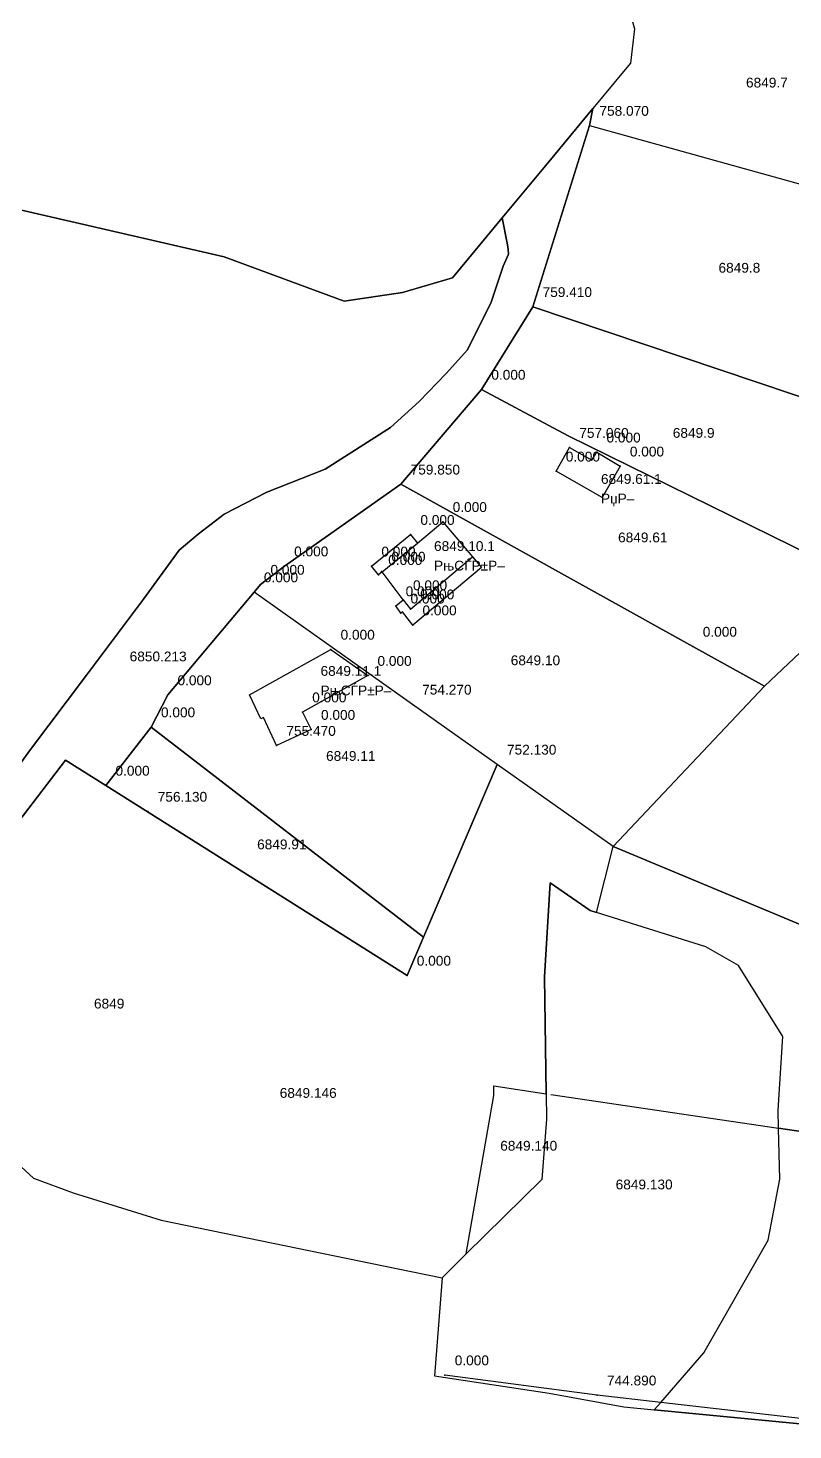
# Model space of a CAD drawing. Header units: metres. Extents: x 8504925 to 8509157, y 4588840 to 4591954.
# Drawn here: x 8506392.3 to 8506470.5, y 4589443.7 to 4589587.1 of the extents above; entities that cross this region are included whole.
import ezdxf

# ---------------------------------------------------------------- set-up
doc = ezdxf.new("R2010")
doc.units = ezdxf.units.M
for name, color, linetype in [('cad13', 30, 'Continuous'), ('cad144', 7, 'Continuous'), ('cad145', 7, 'Continuous'), ('cad146', 7, 'Continuous'), ('cad176', 7, 'Continuous'), ('cad22', 7, 'Continuous'), ('cad_cont_1', 30, 'Continuous'), ('cad_cont_2', 7, 'Continuous'), ('cad_cont_3', 7, 'Continuous'), ('points', 1, 'Continuous'), ('texts', 7, 'Continuous')]:
    doc.layers.add(name, color=color, linetype=linetype)
doc.styles.get("Standard").update_dxf_attribs({"font": 'arial.ttf'})

msp = doc.modelspace()

# ---------------------------------------------------------------- linework, layer by layer
at = {"layer": 'cad13'}
for points in [[(8506451.011, 4589539.107), (8506446.28, 4589541.8), (8506447.66, 4589544.21), (8506449.947, 4589542.913), (8506450.44, 4589543.74), (8506452.83, 4589542.31), (8506451.011, 4589539.107)], [(8506438.651, 4589531.934), (8506431.63, 4589526.06), (8506430.594, 4589527.396), (8506430.41, 4589527.27), (8506429.91, 4589528.01), (8506430.66, 4589528.63), (8506428.498, 4589531.496), (8506428.13, 4589531.21), (8506427.43, 4589532.08), (8506431.42, 4589535.31), (8506432.113, 4589534.451), (8506434.72, 4589536.63), (8506437.736, 4589533.027), (8506438.651, 4589531.934)], [(8506420.36, 4589517.16), (8506421.26, 4589515.37), (8506417.72, 4589513.73), (8506416.395, 4589516.594), (8506416.095, 4589516.455), (8506414.954, 4589518.926), (8506423.26, 4589523.57), (8506427.03, 4589520.89), (8506420.36, 4589517.16)]]:
    msp.add_lwpolyline(points, dxfattribs=at)
at = {"layer": 'cad144'}
for points in [[(8506443.91, 4589558.62), (8506449.72, 4589577.16)], [(8506438.67, 4589550.16), (8506443.91, 4589558.62)], [(8506430.42, 4589540.46), (8506438.67, 4589550.16)], [(8506415.42, 4589529.44), (8506416.09, 4589530.21), (8506418.51, 4589532.09), (8506430.42, 4589540.46)], [(8506440.27, 4589511.81), (8506431.05, 4589490.22)], [(8506445.754, 4589478.051), (8506469.04, 4589474.59)], [(8506469.04, 4589474.59), (8506485.57, 4589472.13)], [(8506478.12, 4589444.12), (8506456.984, 4589446.539), (8506450.49, 4589447.28), (8506434.93, 4589449.34)]]:
    msp.add_lwpolyline(points, dxfattribs=at)
at = {"layer": 'cad145'}
for points in [[(8506430.42, 4589540.46), (8506460.28, 4589523.87), (8506467.598, 4589519.81)], [(8506440.27, 4589511.81), (8506431.6, 4589517.95), (8506415.42, 4589529.44)]]:
    msp.add_lwpolyline(points, dxfattribs=at)
at = {"layer": 'cad146'}
for points in [[(8506449.72, 4589577.16), (8506481.34, 4589568.36)], [(8506440.785, 4589567.707), (8506441.312, 4589564.963), (8506441.406, 4589564.475), (8506441.439, 4589564.004), (8506440.887, 4589562.76), (8506439.644, 4589559.096), (8506437.242, 4589554.205), (8506435.041, 4589551.777), (8506432.283, 4589548.934), (8506429.353, 4589546.258), (8506422.682, 4589541.996), (8506416.728, 4589539.641), (8506412.357, 4589537.416), (8506409.691, 4589535.352), (8506407.754, 4589533.731), (8506404.107, 4589528.711), (8506398.287, 4589520.945), (8506392.469, 4589513.182), (8506386.941, 4589505.566)], [(8506443.91, 4589558.62), (8506478.26, 4589547.06)], [(8506438.67, 4589550.16), (8506447.525, 4589545.416), (8506474.537, 4589532.117)], [(8506472.455, 4589524.406), (8506467.598, 4589519.81)], [(8506467.598, 4589519.81), (8506452.131, 4589503.4)], [(8506432.725, 4589494.132), (8506404.9, 4589515.63)], [(8506440.27, 4589511.81), (8506432.725, 4589494.132)], [(8506452.131, 4589503.4), (8506440.27, 4589511.81)], [(8506432.725, 4589494.132), (8506431.05, 4589490.22), (8506400.25, 4589509.66)], [(8506450.435, 4589496.659), (8506452.131, 4589503.4)], [(8506472.45, 4589494.91), (8506452.131, 4589503.4)], [(8506445.273, 4589478.122), (8506445.108, 4589490.063), (8506445.698, 4589499.683), (8506449.788, 4589496.863), (8506450.435, 4589496.659)], [(8506469.04, 4589474.59), (8506468.998, 4589476.423), (8506469.478, 4589483.973), (8506464.918, 4589491.223), (8506461.588, 4589493.153), (8506450.435, 4589496.659)], [(8506437.097, 4589461.751), (8506439.928, 4589477.939), (8506439.922, 4589478.914), (8506445.273, 4589478.122)], [(8506445.273, 4589478.122), (8506445.308, 4589475.513), (8506444.828, 4589469.353), (8506437.097, 4589461.751)], [(8506456.318, 4589445.774), (8506456.984, 4589446.539), (8506461.398, 4589451.603), (8506467.968, 4589463.123), (8506469.158, 4589469.363), (8506469.04, 4589474.59)], [(8506434.65, 4589459.291), (8506437.097, 4589461.751)]]:
    msp.add_lwpolyline(points, dxfattribs=at)
at = {"layer": 'cad176'}
for points in [[(8506452.688, 4589592.812), (8506454.299, 4589587.064), (8506453.885, 4589583.525), (8506453.182, 4589582.682), (8506450.046, 4589578.891)], [(8506440.785, 4589567.707), (8506445.549, 4589573.455), (8506450.046, 4589578.891)], [(8506450.046, 4589578.891), (8506449.72, 4589577.16)], [(8506367.409, 4589573.883), (8506386.729, 4589569.611), (8506412.354, 4589563.713), (8506424.635, 4589559.197), (8506430.58, 4589560.072), (8506435.713, 4589561.588), (8506440.785, 4589567.707)], [(8506415.42, 4589529.44), (8506406.59, 4589518.91), (8506404.9, 4589515.63)], [(8506404.9, 4589515.63), (8506400.25, 4589509.66)], [(8506400.25, 4589509.66), (8506396.146, 4589512.238), (8506391.406, 4589506.02), (8506389.201, 4589502.213), (8506386.992, 4589499.148), (8506383.74, 4589496.227), (8506380.928, 4589494.123), (8506378.017, 4589490.273), (8506374.634, 4589484.748), (8506372.875, 4589481.018), (8506370.756, 4589475.574), (8506369.118, 4589470.395), (8506368.658, 4589467.4)], [(8506368.658, 4589467.4), (8506377.674, 4589483.322), (8506382.846, 4589478.705), (8506390.322, 4589471.822), (8506392.869, 4589469.486), (8506396.924, 4589467.986), (8506405.932, 4589465.174), (8506429.963, 4589460.252), (8506434.65, 4589459.291)], [(8506434.65, 4589459.291), (8506434.104, 4589452.291), (8506433.861, 4589449.244), (8506445.58, 4589447.502), (8506453.229, 4589446.072), (8506456.318, 4589445.774)], [(8506456.318, 4589445.774), (8506477.604, 4589443.721)]]:
    msp.add_lwpolyline(points, dxfattribs=at)
at = {"layer": 'cad22'}
for points in [[(8506428.498, 4589531.496), (8506432.113, 4589534.451)], [(8506430.66, 4589528.63), (8506431.39, 4589527.69), (8506437.736, 4589533.027)]]:
    msp.add_lwpolyline(points, dxfattribs=at)
at = {"layer": 'cad_cont_1'}
for points in [[(8506451.011, 4589539.107), (8506446.28, 4589541.8), (8506447.66, 4589544.21), (8506449.947, 4589542.913), (8506450.44, 4589543.74), (8506452.83, 4589542.31), (8506451.011, 4589539.107)], [(8506438.651, 4589531.934), (8506431.63, 4589526.06), (8506430.594, 4589527.396), (8506430.41, 4589527.27), (8506429.91, 4589528.01), (8506430.66, 4589528.63), (8506428.498, 4589531.496), (8506428.13, 4589531.21), (8506427.43, 4589532.08), (8506431.42, 4589535.31), (8506432.113, 4589534.451), (8506434.72, 4589536.63), (8506437.736, 4589533.027), (8506438.651, 4589531.934)], [(8506420.36, 4589517.16), (8506421.26, 4589515.37), (8506417.72, 4589513.73), (8506416.395, 4589516.594), (8506416.095, 4589516.455), (8506414.954, 4589518.926), (8506423.26, 4589523.57), (8506427.03, 4589520.89), (8506420.36, 4589517.16)]]:
    msp.add_lwpolyline(points, dxfattribs=at)
at = {"layer": 'cad_cont_2'}
for points in [[(8506450.046, 4589578.891), (8506449.72, 4589577.16), (8506449.72, 4589577.16), (8506481.34, 4589568.36), (8506481.34, 4589568.36), (8506482.89, 4589577.33), (8506482.89, 4589577.33), (8506481.187, 4589591.688), (8506481.187, 4589591.688), (8506452.9, 4589593.94), (8506452.9, 4589593.94), (8506452.688, 4589592.812), (8506452.688, 4589592.812), (8506454.299, 4589587.064), (8506453.885, 4589583.525), (8506453.182, 4589582.682), (8506450.046, 4589578.891)], [(8506391.406, 4589506.02), (8506396.146, 4589512.238), (8506400.25, 4589509.66), (8506400.25, 4589509.66), (8506404.9, 4589515.63), (8506404.9, 4589515.63), (8506406.59, 4589518.91), (8506415.42, 4589529.44), (8506415.42, 4589529.44), (8506416.09, 4589530.21), (8506418.51, 4589532.09), (8506430.42, 4589540.46), (8506430.42, 4589540.46), (8506438.67, 4589550.16), (8506438.67, 4589550.16), (8506443.91, 4589558.62), (8506443.91, 4589558.62), (8506449.72, 4589577.16), (8506449.72, 4589577.16), (8506450.046, 4589578.891), (8506450.046, 4589578.891), (8506445.549, 4589573.455), (8506440.785, 4589567.707)], [(8506443.91, 4589558.62), (8506449.72, 4589577.16), (8506449.72, 4589577.16), (8506481.34, 4589568.36), (8506481.34, 4589568.36), (8506480.65, 4589563.22), (8506480.86, 4589558.16), (8506480.86, 4589558.16), (8506478.26, 4589547.06), (8506478.26, 4589547.06), (8506443.91, 4589558.62)], [(8506386.941, 4589505.566), (8506392.469, 4589513.182), (8506398.287, 4589520.945), (8506404.107, 4589528.711), (8506407.754, 4589533.731), (8506409.691, 4589535.352), (8506412.357, 4589537.416), (8506416.728, 4589539.641), (8506422.682, 4589541.996), (8506429.353, 4589546.258), (8506432.283, 4589548.934), (8506435.041, 4589551.777), (8506437.242, 4589554.205), (8506439.644, 4589559.096), (8506440.887, 4589562.76), (8506441.439, 4589564.004), (8506441.406, 4589564.475), (8506441.312, 4589564.963), (8506440.785, 4589567.707), (8506440.785, 4589567.707), (8506435.713, 4589561.588), (8506430.58, 4589560.072), (8506424.635, 4589559.197), (8506412.354, 4589563.713), (8506386.729, 4589569.611)], [(8506440.785, 4589567.707), (8506441.312, 4589564.963), (8506441.406, 4589564.475), (8506441.439, 4589564.004), (8506440.887, 4589562.76), (8506439.644, 4589559.096), (8506437.242, 4589554.205), (8506435.041, 4589551.777), (8506432.283, 4589548.934), (8506429.353, 4589546.258), (8506422.682, 4589541.996), (8506416.728, 4589539.641), (8506412.357, 4589537.416), (8506409.691, 4589535.352), (8506407.754, 4589533.731), (8506404.107, 4589528.711), (8506398.287, 4589520.945), (8506392.469, 4589513.182), (8506386.941, 4589505.566)], [(8506438.67, 4589550.16), (8506443.91, 4589558.62), (8506443.91, 4589558.62), (8506478.26, 4589547.06), (8506478.26, 4589547.06), (8506477.45, 4589540.93), (8506477.45, 4589540.93), (8506474.537, 4589532.117), (8506474.537, 4589532.117), (8506447.525, 4589545.416), (8506438.67, 4589550.16)], [(8506430.42, 4589540.46), (8506438.67, 4589550.16), (8506438.67, 4589550.16), (8506447.525, 4589545.416), (8506474.537, 4589532.117), (8506474.537, 4589532.117), (8506473.19, 4589528.06), (8506472.455, 4589524.406), (8506472.455, 4589524.406), (8506467.598, 4589519.81), (8506467.598, 4589519.81), (8506460.28, 4589523.87), (8506430.42, 4589540.46)], [(8506415.42, 4589529.44), (8506416.09, 4589530.21), (8506418.51, 4589532.09), (8506430.42, 4589540.46), (8506430.42, 4589540.46), (8506460.28, 4589523.87), (8506467.598, 4589519.81), (8506467.598, 4589519.81), (8506452.131, 4589503.4), (8506452.131, 4589503.4), (8506440.27, 4589511.81), (8506440.27, 4589511.81), (8506431.6, 4589517.95), (8506415.42, 4589529.44)], [(8506415.42, 4589529.44), (8506406.59, 4589518.91), (8506404.9, 4589515.63), (8506404.9, 4589515.63), (8506432.725, 4589494.132), (8506432.725, 4589494.132), (8506440.27, 4589511.81), (8506440.27, 4589511.81), (8506431.6, 4589517.95), (8506415.42, 4589529.44)], [(8506472.45, 4589494.91), (8506452.131, 4589503.4), (8506452.131, 4589503.4), (8506467.598, 4589519.81), (8506467.598, 4589519.81), (8506472.455, 4589524.406), (8506472.455, 4589524.406), (8506485.4, 4589514.97), (8506485.4, 4589514.97), (8506497.21, 4589506.6), (8506497.21, 4589506.6), (8506485.91, 4589487.78), (8506485.91, 4589487.78), (8506472.45, 4589494.91)], [(8506404.9, 4589515.63), (8506400.25, 4589509.66), (8506400.25, 4589509.66), (8506431.05, 4589490.22), (8506432.725, 4589494.132), (8506432.725, 4589494.132), (8506404.9, 4589515.63)], [(8506390.322, 4589471.822), (8506392.869, 4589469.486), (8506396.924, 4589467.986), (8506405.932, 4589465.174), (8506429.963, 4589460.252), (8506434.65, 4589459.291), (8506434.65, 4589459.291), (8506437.097, 4589461.751), (8506437.097, 4589461.751), (8506439.928, 4589477.939), (8506439.922, 4589478.914), (8506445.273, 4589478.122), (8506445.273, 4589478.122), (8506445.108, 4589490.063), (8506445.698, 4589499.683), (8506449.788, 4589496.863), (8506450.435, 4589496.659), (8506450.435, 4589496.659), (8506452.131, 4589503.4), (8506452.131, 4589503.4), (8506440.27, 4589511.81), (8506440.27, 4589511.81), (8506432.725, 4589494.132), (8506432.725, 4589494.132), (8506431.05, 4589490.22), (8506400.25, 4589509.66), (8506400.25, 4589509.66), (8506396.146, 4589512.238), (8506391.406, 4589506.02)], [(8506469.04, 4589474.59), (8506468.998, 4589476.423), (8506469.478, 4589483.973), (8506464.918, 4589491.223), (8506461.588, 4589493.153), (8506450.435, 4589496.659), (8506450.435, 4589496.659), (8506452.131, 4589503.4), (8506452.131, 4589503.4), (8506472.45, 4589494.91), (8506472.45, 4589494.91), (8506485.91, 4589487.78), (8506485.91, 4589487.78), (8506485.57, 4589472.13), (8506485.57, 4589472.13), (8506469.04, 4589474.59)], [(8506434.65, 4589459.291), (8506434.104, 4589452.291), (8506433.861, 4589449.244), (8506445.58, 4589447.502), (8506453.229, 4589446.072), (8506456.318, 4589445.774), (8506456.318, 4589445.774), (8506456.984, 4589446.539), (8506461.398, 4589451.603), (8506467.968, 4589463.123), (8506469.158, 4589469.363), (8506469.04, 4589474.59), (8506469.04, 4589474.59), (8506468.998, 4589476.423), (8506469.478, 4589483.973), (8506464.918, 4589491.223), (8506461.588, 4589493.153), (8506450.435, 4589496.659), (8506450.435, 4589496.659), (8506449.788, 4589496.863), (8506445.698, 4589499.683), (8506445.108, 4589490.063), (8506445.273, 4589478.122), (8506445.273, 4589478.122), (8506445.308, 4589475.513), (8506444.828, 4589469.353), (8506437.097, 4589461.751), (8506437.097, 4589461.751), (8506434.65, 4589459.291)], [(8506445.273, 4589478.122), (8506445.308, 4589475.513), (8506444.828, 4589469.353), (8506437.097, 4589461.751), (8506437.097, 4589461.751), (8506439.928, 4589477.939), (8506439.922, 4589478.914), (8506445.273, 4589478.122)], [(8506456.318, 4589445.774), (8506456.984, 4589446.539), (8506461.398, 4589451.603), (8506467.968, 4589463.123), (8506469.158, 4589469.363), (8506469.04, 4589474.59), (8506469.04, 4589474.59), (8506485.57, 4589472.13), (8506485.57, 4589472.13), (8506484.39, 4589462.21), (8506482.81, 4589457.16), (8506478.12, 4589444.12), (8506478.12, 4589444.12), (8506477.604, 4589443.721), (8506477.604, 4589443.721), (8506456.318, 4589445.774)]]:
    msp.add_lwpolyline(points, dxfattribs=at)
at = {"layer": 'cad_cont_3'}
for points in [[(8506452.688, 4589592.812), (8506454.299, 4589587.064), (8506453.885, 4589583.525), (8506453.182, 4589582.682), (8506450.046, 4589578.891), (8506450.046, 4589578.891), (8506449.72, 4589577.16), (8506449.72, 4589577.16), (8506443.91, 4589558.62), (8506443.91, 4589558.62), (8506438.67, 4589550.16), (8506438.67, 4589550.16), (8506430.42, 4589540.46), (8506430.42, 4589540.46), (8506418.51, 4589532.09), (8506416.09, 4589530.21), (8506415.42, 4589529.44), (8506415.42, 4589529.44), (8506406.59, 4589518.91), (8506404.9, 4589515.63), (8506404.9, 4589515.63), (8506400.25, 4589509.66), (8506400.25, 4589509.66), (8506396.146, 4589512.238), (8506391.406, 4589506.02)], [(8506386.729, 4589569.611), (8506412.354, 4589563.713), (8506424.635, 4589559.197), (8506430.58, 4589560.072), (8506435.713, 4589561.588), (8506440.785, 4589567.707), (8506440.785, 4589567.707), (8506445.549, 4589573.455), (8506450.046, 4589578.891), (8506450.046, 4589578.891), (8506449.72, 4589577.16), (8506449.72, 4589577.16), (8506443.91, 4589558.62), (8506443.91, 4589558.62), (8506438.67, 4589550.16), (8506438.67, 4589550.16), (8506430.42, 4589540.46), (8506430.42, 4589540.46), (8506418.51, 4589532.09), (8506416.09, 4589530.21), (8506415.42, 4589529.44), (8506415.42, 4589529.44), (8506406.59, 4589518.91), (8506404.9, 4589515.63), (8506404.9, 4589515.63), (8506400.25, 4589509.66), (8506400.25, 4589509.66), (8506396.146, 4589512.238), (8506391.406, 4589506.02)], [(8506390.322, 4589471.822), (8506392.869, 4589469.486), (8506396.924, 4589467.986), (8506405.932, 4589465.174), (8506429.963, 4589460.252), (8506434.65, 4589459.291), (8506434.65, 4589459.291), (8506434.104, 4589452.291), (8506433.861, 4589449.244), (8506445.58, 4589447.502), (8506453.229, 4589446.072), (8506456.318, 4589445.774), (8506456.318, 4589445.774), (8506477.604, 4589443.721)]]:
    msp.add_lwpolyline(points, dxfattribs=at)
at = {"layer": 'points'}
for p in [(8506449.72, 4589577.16), (8506443.91, 4589558.62), (8506438.67, 4589550.16), (8506447.66, 4589544.21), (8506450.44, 4589543.74), (8506446.28, 4589541.79), (8506452.83, 4589542.31), (8506430.42, 4589540.46), (8506434.72, 4589536.63), (8506431.42, 4589535.31), (8506418.51, 4589532.09), (8506427.43, 4589532.08), (8506428.13, 4589531.21), (8506428.45, 4589531.55), (8506416.09, 4589530.21), (8506415.42, 4589529.44), (8506430.66, 4589528.63), (8506429.91, 4589528.01), (8506430.41, 4589527.27), (8506431.39, 4589527.69), (8506431.63, 4589526.06), (8506460.28, 4589523.87), (8506423.26, 4589523.57), (8506427.03, 4589520.89), (8506406.59, 4589518.91), (8506420.36, 4589517.16), (8506431.6, 4589517.95), (8506404.9, 4589515.63), (8506421.26, 4589515.37), (8506417.72, 4589513.73), (8506440.27, 4589511.81), (8506400.25, 4589509.66), (8506404.57, 4589506.99), (8506431.05, 4589490.22), (8506434.93, 4589449.34), (8506450.49, 4589447.28)]:
    msp.add_point(p, dxfattribs=at)

# ---------------------------------------------------------------- texts
at = {"layer": 'cad_cont_1'}
for s, p in [('6849.61.1', (8506450.876, 4589540.504)), ('6849.10.1', (8506433.812, 4589533.641)), ('6849.11.1', (8506422.21, 4589520.866))]:
    msp.add_text(s, height=1, dxfattribs=at).set_placement(p)
at = {"layer": 'cad_cont_2'}
for s, p in [('6849.7', (8506465.701, 4589581.053)), ('6849.8', (8506462.891, 4589562.109)), ('6849.9', (8506458.217, 4589545.217)), ('6849.61', (8506452.625, 4589534.522)), ('6850.213', (8506402.699, 4589522.347)), ('6849.10', (8506441.654, 4589521.953)), ('6849.11', (8506422.777, 4589512.17)), ('6849.91', (8506415.727, 4589503.123)), ('6849.146', (8506418.039, 4589477.697)), ('6849.140', (8506440.578, 4589472.294)), ('6849.130', (8506452.377, 4589468.332))]:
    msp.add_text(s, height=1, dxfattribs=at).set_placement(p)
at = {"layer": 'cad_cont_3'}
msp.add_text('6849', height=1, dxfattribs=at).set_placement((8506399.05, 4589486.835))
at = {"layer": 'points'}
for s, p in [('758.070', (8506450.72, 4589578.16)), ('759.410', (8506444.91, 4589559.62)), ('0.000', (8506439.67, 4589551.16)), ('757.060', (8506448.66, 4589545.21)), ('0.000', (8506451.44, 4589544.74)), ('0.000', (8506453.83, 4589543.31)), ('0.000', (8506447.28, 4589542.79)), ('759.850', (8506431.42, 4589541.46)), ('0.000', (8506435.72, 4589537.63)), ('0.000', (8506432.42, 4589536.31)), ('0.000', (8506419.51, 4589533.09)), ('0.000', (8506428.43, 4589533.08)), ('0.000', (8506429.13, 4589532.21)), ('0.000', (8506429.45, 4589532.55)), ('0.000', (8506416.42, 4589530.44)), ('0.000', (8506417.09, 4589531.21)), ('0.000', (8506430.91, 4589529.01)), ('0.000', (8506431.66, 4589529.63)), ('0.000', (8506432.39, 4589528.69)), ('0.000', (8506431.41, 4589528.27)), ('0.000', (8506432.63, 4589527.06)), ('0.000', (8506424.26, 4589524.57)), ('0.000', (8506461.28, 4589524.87)), ('0.000', (8506428.03, 4589521.89)), ('0.000', (8506407.59, 4589519.91)), ('754.270', (8506432.6, 4589518.95)), ('0.000', (8506421.36, 4589518.16)), ('0.000', (8506405.9, 4589516.63)), ('0.000', (8506422.26, 4589516.37)), ('755.470', (8506418.72, 4589514.73)), ('752.130', (8506441.27, 4589512.81)), ('0.000', (8506401.25, 4589510.66)), ('756.130', (8506405.57, 4589507.99)), ('0.000', (8506432.05, 4589491.22)), ('0.000', (8506435.93, 4589450.34)), ('744.890', (8506451.49, 4589448.28))]:
    msp.add_text(s, height=1, dxfattribs=at).set_placement(p)
at = {"layer": 'texts'}
for s, p in [('РџР–', (8506450.876, 4589538.504)), ('РњСЃР±Р–', (8506433.812, 4589531.641)), ('РњСЃР±Р–', (8506422.21, 4589518.866))]:
    msp.add_text(s, height=1, dxfattribs=at).set_placement(p)

doc.saveas('drawing.dxf')
